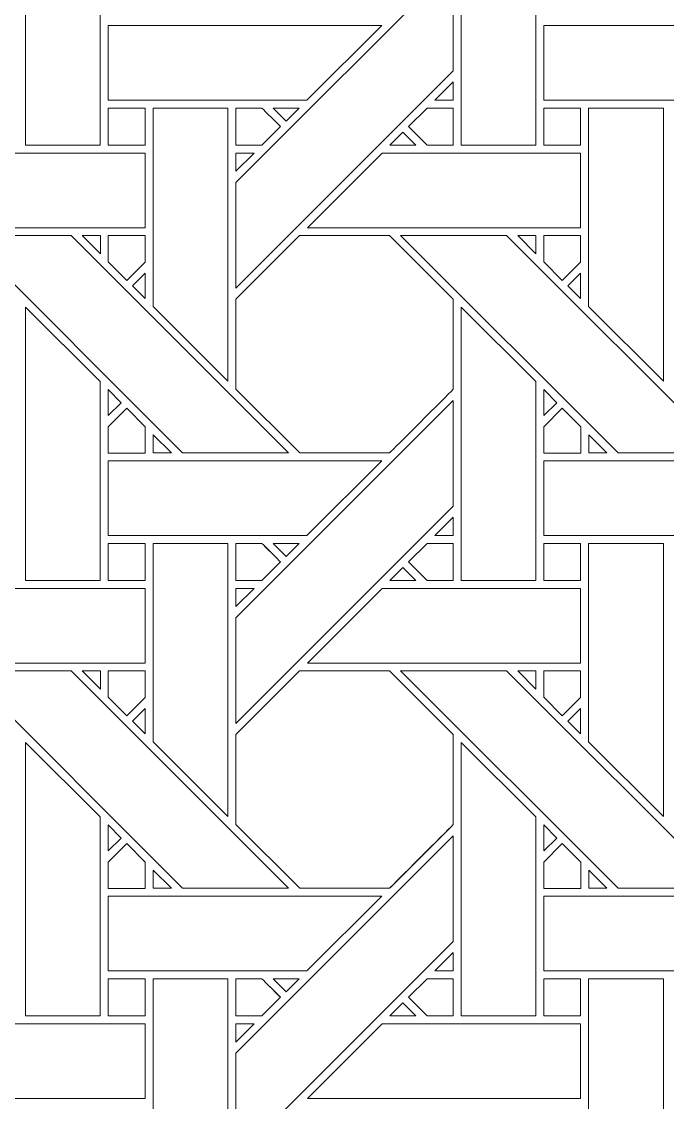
# Model space of a CAD drawing. Header units: inches. Extents: x 8.38 to 16.38, y 5.09 to 13.09.
# Drawn here: x 13.103 to 14.509, y 7.917 to 10.272 of the extents above; entities that cross this region are included whole.
import ezdxf

# ---------------------------------------------------------------- set-up
doc = ezdxf.new("R2010")
doc.units = ezdxf.units.IN
doc.header["$MEASUREMENT"] = 0
doc.layers.add('Design', color=7, linetype='Continuous', lineweight=0)

msp = doc.modelspace()

# ---------------------------------------------------------------- linework, layer by layer
at = {"layer": 'Design'}
for points, knots in [([(12.3829, 13.0948), (10.1737, 13.0948), (8.3829, 11.3039), (8.3829, 9.0948), (8.3829, 6.8856), (10.1737, 5.0948), (12.3829, 5.0948), (14.592, 5.0948), (16.3829, 6.8856), (16.3829, 9.0948), (16.3829, 11.3039), (14.592, 13.0948), (12.3829, 13.0948)], [0, 0, 0, 0, 1, 1, 1, 2, 2, 2, 3, 3, 3, 4, 4, 4, 4]), ([(12.3829, 12.6711), (10.4077, 12.6711), (8.8066, 11.0699), (8.8066, 9.0948), (8.8066, 7.1196), (10.4077, 5.5185), (12.3829, 5.5185), (14.358, 5.5185), (15.9592, 7.1196), (15.9592, 9.0948), (15.9592, 11.0699), (14.358, 12.6711), (12.3829, 12.6711)], [0, 0, 0, 0, 1, 1, 1, 2, 2, 2, 3, 3, 3, 4, 4, 4, 4]), ([(13.1112, 10.0031), (13.1112, 10.0031), (13.1112, 10.599), (13.1112, 10.599), (13.1112, 10.599), (13.274, 10.4368), (13.274, 10.4368), (13.274, 10.4368), (13.274, 10.0031), (13.274, 10.0031), (13.274, 10.0031), (13.1112, 10.0031), (13.1112, 10.0031)], [0, 0, 0, 0, 1, 1, 1, 2, 2, 2, 3, 3, 3, 4, 4, 4, 4]), ([(14.0599, 10.0031), (14.0599, 10.0031), (14.0599, 10.599), (14.0599, 10.599), (14.0599, 10.599), (14.2227, 10.4368), (14.2227, 10.4368), (14.2227, 10.4368), (14.2227, 10.0031), (14.2227, 10.0031), (14.2227, 10.0031), (14.0599, 10.0031), (14.0599, 10.0031)], [0, 0, 0, 0, 1, 1, 1, 2, 2, 2, 3, 3, 3, 4, 4, 4, 4]), ([(14.0428, 10.1654), (14.0428, 10.1654), (13.5691, 9.6917), (13.5691, 9.6917), (13.5691, 9.6917), (13.5691, 9.9218), (13.5691, 9.9218), (13.5691, 9.9218), (14.0428, 10.3954), (14.0428, 10.3954), (14.0428, 10.3954), (14.0428, 10.1654), (14.0428, 10.1654)], [0, 0, 0, 0, 1, 1, 1, 2, 2, 2, 3, 3, 3, 4, 4, 4, 4]), ([(13.887, 10.2639), (13.887, 10.2639), (13.7242, 10.1012), (13.7242, 10.1012), (13.7242, 10.1012), (13.2913, 10.1012), (13.2913, 10.1012), (13.2913, 10.1012), (13.2913, 10.2639), (13.2913, 10.2639), (13.2913, 10.2639), (13.887, 10.2639), (13.887, 10.2639)], [0, 0, 0, 0, 1, 1, 1, 2, 2, 2, 3, 3, 3, 4, 4, 4, 4]), ([(14.24, 10.1012), (14.24, 10.1012), (14.24, 10.2639), (14.24, 10.2639), (14.24, 10.2639), (14.8357, 10.2639), (14.8357, 10.2639), (14.8357, 10.2639), (14.673, 10.1012), (14.673, 10.1012), (14.673, 10.1012), (14.24, 10.1012), (14.24, 10.1012)], [0, 0, 0, 0, 1, 1, 1, 2, 2, 2, 3, 3, 3, 4, 4, 4, 4]), ([(14.003, 10.1012), (14.003, 10.1012), (14.0428, 10.141), (14.0428, 10.141), (14.0428, 10.141), (14.0428, 10.1012), (14.0428, 10.1012), (14.0428, 10.1012), (14.003, 10.1012), (14.003, 10.1012)], [0, 0, 0, 0, 1, 1, 1, 2, 2, 2, 3, 3, 3, 3]), ([(13.2913, 10.0839), (13.2913, 10.0839), (13.3715, 10.0839), (13.3715, 10.0839), (13.3715, 10.0839), (13.3715, 10.0031), (13.3715, 10.0031), (13.3715, 10.0031), (13.2913, 10.0031), (13.2913, 10.0031), (13.2913, 10.0031), (13.2913, 10.0839), (13.2913, 10.0839)], [0, 0, 0, 0, 1, 1, 1, 2, 2, 2, 3, 3, 3, 4, 4, 4, 4]), ([(13.3715, 10.0839), (13.3715, 10.0839), (13.3715, 10.0031), (13.3715, 10.0031), (13.3715, 10.0031), (13.2913, 10.0031), (13.2913, 10.0031), (13.2913, 10.0031), (13.2913, 10.0839), (13.2913, 10.0839), (13.2913, 10.0839), (13.3715, 10.0839), (13.3715, 10.0839)], [0, 0, 0, 0, 1, 1, 1, 2, 2, 2, 3, 3, 3, 4, 4, 4, 4]), ([(13.3891, 9.6517), (13.3891, 9.6517), (13.3891, 10.0839), (13.3891, 10.0839), (13.3891, 10.0839), (13.552, 10.0839), (13.552, 10.0839), (13.552, 10.0839), (13.552, 9.4888), (13.552, 9.4888), (13.552, 9.4888), (13.3891, 9.6517), (13.3891, 9.6517)], [0, 0, 0, 0, 1, 1, 1, 2, 2, 2, 3, 3, 3, 4, 4, 4, 4]), ([(13.6262, 10.0839), (13.6313, 10.0788), (13.6621, 10.048), (13.6665, 10.0436), (13.6665, 10.0436), (13.6261, 10.0032), (13.6261, 10.0032), (13.6261, 10.0032), (13.5691, 10.0032), (13.5691, 10.0032), (13.5691, 10.0032), (13.5691, 10.0839), (13.5691, 10.0839), (13.5691, 10.0839), (13.6262, 10.0839), (13.6262, 10.0839)], [0, 0, 0, 0, 1, 1, 1, 2, 2, 2, 3, 3, 3, 4, 4, 4, 5, 5, 5, 5]), ([(13.6665, 10.0436), (13.6665, 10.0436), (13.6261, 10.0032), (13.6261, 10.0032), (13.6261, 10.0032), (13.5691, 10.0032), (13.5691, 10.0032), (13.5691, 10.0032), (13.5691, 10.0839), (13.5691, 10.0839), (13.5691, 10.0839), (13.6262, 10.0839), (13.6262, 10.0839), (13.6313, 10.0788), (13.6621, 10.048), (13.6665, 10.0436)], [0, 0, 0, 0, 1, 1, 1, 2, 2, 2, 3, 3, 3, 4, 4, 4, 5, 5, 5, 5]), ([(13.6505, 10.0839), (13.6505, 10.0839), (13.707, 10.0839), (13.707, 10.0839), (13.707, 10.0839), (13.6787, 10.0557), (13.6787, 10.0557), (13.6787, 10.0557), (13.6505, 10.0839), (13.6505, 10.0839)], [0, 0, 0, 0, 1, 1, 1, 2, 2, 2, 3, 3, 3, 3]), ([(13.9857, 10.0031), (13.9857, 10.0031), (13.9453, 10.0435), (13.9453, 10.0435), (13.9453, 10.0435), (13.9858, 10.084), (13.9858, 10.084), (13.9858, 10.084), (14.0428, 10.084), (14.0428, 10.084), (14.0428, 10.084), (14.0428, 10.0031), (14.0428, 10.0031), (14.0428, 10.0031), (13.9857, 10.0031), (13.9857, 10.0031)], [0, 0, 0, 0, 1, 1, 1, 2, 2, 2, 3, 3, 3, 4, 4, 4, 5, 5, 5, 5]), ([(14.0428, 10.0031), (14.0428, 10.0031), (13.9857, 10.0031), (13.9857, 10.0031), (13.9857, 10.0031), (13.9453, 10.0435), (13.9453, 10.0435), (13.9453, 10.0435), (13.9858, 10.084), (13.9858, 10.084), (13.9858, 10.084), (14.0428, 10.084), (14.0428, 10.084), (14.0428, 10.084), (14.0428, 10.0031), (14.0428, 10.0031)], [0, 0, 0, 0, 1, 1, 1, 2, 2, 2, 3, 3, 3, 4, 4, 4, 5, 5, 5, 5]), ([(14.24, 10.0839), (14.24, 10.0839), (14.3203, 10.0839), (14.3203, 10.0839), (14.3203, 10.0839), (14.3203, 10.0031), (14.3203, 10.0031), (14.3203, 10.0031), (14.24, 10.0031), (14.24, 10.0031), (14.24, 10.0031), (14.24, 10.0839), (14.24, 10.0839)], [0, 0, 0, 0, 1, 1, 1, 2, 2, 2, 3, 3, 3, 4, 4, 4, 4]), ([(14.24, 10.0031), (14.24, 10.0031), (14.24, 10.0839), (14.24, 10.0839), (14.24, 10.0839), (14.3203, 10.0839), (14.3203, 10.0839), (14.3203, 10.0839), (14.3203, 10.0031), (14.3203, 10.0031), (14.3203, 10.0031), (14.24, 10.0031), (14.24, 10.0031)], [0, 0, 0, 0, 1, 1, 1, 2, 2, 2, 3, 3, 3, 4, 4, 4, 4]), ([(14.5007, 9.4888), (14.5007, 9.4888), (14.3378, 9.6517), (14.3378, 9.6517), (14.3378, 9.6517), (14.3378, 10.0839), (14.3378, 10.0839), (14.3378, 10.0839), (14.5007, 10.0839), (14.5007, 10.0839), (14.5007, 10.0839), (14.5007, 9.4888), (14.5007, 9.4888)], [0, 0, 0, 0, 1, 1, 1, 2, 2, 2, 3, 3, 3, 4, 4, 4, 4]), ([(13.905, 10.0031), (13.905, 10.0031), (13.9332, 10.0314), (13.9332, 10.0314), (13.9332, 10.0314), (13.9615, 10.0031), (13.9615, 10.0031), (13.9615, 10.0031), (13.905, 10.0031), (13.905, 10.0031)], [0, 0, 0, 0, 1, 1, 1, 2, 2, 2, 3, 3, 3, 3]), ([(13.3715, 9.986), (13.3715, 9.986), (13.3715, 9.8232), (13.3715, 9.8232), (13.3715, 9.8232), (12.7762, 9.8232), (12.7762, 9.8232), (12.7762, 9.8232), (12.9391, 9.986), (12.9391, 9.986), (12.9391, 9.986), (13.3715, 9.986), (13.3715, 9.986)], [0, 0, 0, 0, 1, 1, 1, 2, 2, 2, 3, 3, 3, 4, 4, 4, 4]), ([(13.609, 9.986), (13.609, 9.986), (13.5691, 9.9462), (13.5691, 9.9462), (13.5691, 9.9462), (13.5691, 9.986), (13.5691, 9.986), (13.5691, 9.986), (13.609, 9.986), (13.609, 9.986)], [0, 0, 0, 0, 1, 1, 1, 2, 2, 2, 3, 3, 3, 3]), ([(14.3203, 9.986), (14.3203, 9.986), (14.3203, 9.8232), (14.3203, 9.8232), (14.3203, 9.8232), (13.725, 9.8232), (13.725, 9.8232), (13.725, 9.8232), (13.8878, 9.986), (13.8878, 9.986), (13.8878, 9.986), (14.3203, 9.986), (14.3203, 9.986)], [0, 0, 0, 0, 1, 1, 1, 2, 2, 2, 3, 3, 3, 4, 4, 4, 4]), ([(13.6841, 9.3324), (13.6841, 9.3324), (13.4531, 9.3324), (13.4531, 9.3324), (13.4531, 9.3324), (12.9795, 9.8061), (12.9795, 9.8061), (12.9795, 9.8061), (13.2105, 9.8061), (13.2105, 9.8061), (13.2105, 9.8061), (13.6841, 9.3324), (13.6841, 9.3324)], [0, 0, 0, 0, 1, 1, 1, 2, 2, 2, 3, 3, 3, 4, 4, 4, 4]), ([(13.2346, 9.8061), (13.2346, 9.8061), (13.2741, 9.8061), (13.2741, 9.8061), (13.2741, 9.8061), (13.2741, 9.7662), (13.2741, 9.7662), (13.2741, 9.7662), (13.2346, 9.8061), (13.2346, 9.8061)], [0, 0, 0, 0, 1, 1, 1, 2, 2, 2, 3, 3, 3, 3]), ([(13.3715, 9.8061), (13.3715, 9.8061), (13.3715, 9.7485), (13.3715, 9.7485), (13.3715, 9.7485), (13.3316, 9.7085), (13.3316, 9.7085), (13.3316, 9.7085), (13.2913, 9.7489), (13.2913, 9.7489), (13.2913, 9.7489), (13.2913, 9.8061), (13.2913, 9.8061), (13.2913, 9.8061), (13.3715, 9.8061), (13.3715, 9.8061)], [0, 0, 0, 0, 1, 1, 1, 2, 2, 2, 3, 3, 3, 4, 4, 4, 5, 5, 5, 5]), ([(13.3715, 9.7485), (13.3715, 9.7485), (13.3316, 9.7085), (13.3316, 9.7085), (13.3316, 9.7085), (13.2913, 9.7489), (13.2913, 9.7489), (13.2913, 9.7489), (13.2913, 9.8061), (13.2913, 9.8061), (13.2913, 9.8061), (13.3715, 9.8061), (13.3715, 9.8061), (13.3715, 9.8061), (13.3715, 9.7485), (13.3715, 9.7485)], [0, 0, 0, 0, 1, 1, 1, 2, 2, 2, 3, 3, 3, 4, 4, 4, 5, 5, 5, 5]), ([(13.7078, 9.8061), (13.7078, 9.8061), (13.904, 9.8061), (13.904, 9.8061), (13.904, 9.8061), (14.0428, 9.6673), (14.0428, 9.6673), (14.0428, 9.6673), (14.0428, 9.4711), (14.0428, 9.4711), (14.025, 9.4532), (13.9131, 9.3414), (13.9041, 9.3324), (13.9041, 9.3324), (13.7084, 9.3324), (13.7084, 9.3324), (13.7084, 9.3324), (13.5691, 9.4717), (13.5691, 9.4717), (13.5691, 9.4717), (13.5691, 9.6673), (13.5691, 9.6673), (13.5691, 9.6673), (13.7078, 9.8061), (13.7078, 9.8061)], [0, 0, 0, 0, 1, 1, 1, 2, 2, 2, 3, 3, 3, 4, 4, 4, 5, 5, 5, 6, 6, 6, 7, 7, 7, 8, 8, 8, 8]), ([(14.0428, 9.4711), (14.025, 9.4532), (13.9131, 9.3414), (13.9041, 9.3324), (13.9041, 9.3324), (13.7084, 9.3324), (13.7084, 9.3324), (13.7084, 9.3324), (13.5691, 9.4717), (13.5691, 9.4717), (13.5691, 9.4717), (13.5691, 9.6673), (13.5691, 9.6673), (13.5691, 9.6673), (13.7078, 9.8061), (13.7078, 9.8061), (13.7078, 9.8061), (13.904, 9.8061), (13.904, 9.8061), (13.904, 9.8061), (14.0428, 9.6673), (14.0428, 9.6673), (14.0428, 9.6673), (14.0428, 9.4711), (14.0428, 9.4711)], [0, 0, 0, 0, 1, 1, 1, 2, 2, 2, 3, 3, 3, 4, 4, 4, 5, 5, 5, 6, 6, 6, 7, 7, 7, 8, 8, 8, 8]), ([(14.4018, 9.3324), (14.4018, 9.3324), (13.9283, 9.8061), (13.9283, 9.8061), (13.9283, 9.8061), (14.1592, 9.8061), (14.1592, 9.8061), (14.1592, 9.8061), (14.6329, 9.3324), (14.6329, 9.3324), (14.6329, 9.3324), (14.4018, 9.3324), (14.4018, 9.3324)], [0, 0, 0, 0, 1, 1, 1, 2, 2, 2, 3, 3, 3, 4, 4, 4, 4]), ([(14.2228, 9.8061), (14.2228, 9.8061), (14.2228, 9.7662), (14.2228, 9.7662), (14.2228, 9.7662), (14.1833, 9.8061), (14.1833, 9.8061), (14.1833, 9.8061), (14.2228, 9.8061), (14.2228, 9.8061)], [0, 0, 0, 0, 1, 1, 1, 2, 2, 2, 3, 3, 3, 3]), ([(14.3203, 9.8061), (14.3203, 9.8061), (14.3203, 9.7485), (14.3203, 9.7485), (14.3203, 9.7485), (14.2803, 9.7085), (14.2803, 9.7085), (14.2803, 9.7085), (14.24, 9.7489), (14.24, 9.7489), (14.24, 9.7489), (14.24, 9.8061), (14.24, 9.8061), (14.24, 9.8061), (14.3203, 9.8061), (14.3203, 9.8061)], [0, 0, 0, 0, 1, 1, 1, 2, 2, 2, 3, 3, 3, 4, 4, 4, 5, 5, 5, 5]), ([(14.2803, 9.7085), (14.2803, 9.7085), (14.24, 9.7489), (14.24, 9.7489), (14.24, 9.7489), (14.24, 9.8061), (14.24, 9.8061), (14.24, 9.8061), (14.3203, 9.8061), (14.3203, 9.8061), (14.3203, 9.8061), (14.3203, 9.7485), (14.3203, 9.7485), (14.3203, 9.7485), (14.2803, 9.7085), (14.2803, 9.7085)], [0, 0, 0, 0, 1, 1, 1, 2, 2, 2, 3, 3, 3, 4, 4, 4, 5, 5, 5, 5]), ([(13.3715, 9.7242), (13.3715, 9.7242), (13.3715, 9.6691), (13.3715, 9.6691), (13.3715, 9.6691), (13.3438, 9.6964), (13.3438, 9.6964), (13.3438, 9.6964), (13.3715, 9.7242), (13.3715, 9.7242)], [0, 0, 0, 0, 1, 1, 1, 2, 2, 2, 3, 3, 3, 3]), ([(14.3203, 9.7242), (14.3203, 9.7242), (14.3203, 9.6691), (14.3203, 9.6691), (14.3203, 9.6691), (14.2925, 9.6964), (14.2925, 9.6964), (14.2925, 9.6964), (14.3203, 9.7242), (14.3203, 9.7242)], [0, 0, 0, 0, 1, 1, 1, 2, 2, 2, 3, 3, 3, 3]), ([(13.1112, 9.0544), (13.1112, 9.0544), (13.1112, 9.6502), (13.1112, 9.6502), (13.1112, 9.6502), (13.274, 9.4881), (13.274, 9.4881), (13.274, 9.4881), (13.274, 9.0544), (13.274, 9.0544), (13.274, 9.0544), (13.1112, 9.0544), (13.1112, 9.0544)], [0, 0, 0, 0, 1, 1, 1, 2, 2, 2, 3, 3, 3, 4, 4, 4, 4]), ([(14.0599, 9.0544), (14.0599, 9.0544), (14.0599, 9.6503), (14.0599, 9.6503), (14.0599, 9.6503), (14.2227, 9.4881), (14.2227, 9.4881), (14.2227, 9.4881), (14.2227, 9.0544), (14.2227, 9.0544), (14.2227, 9.0544), (14.0599, 9.0544), (14.0599, 9.0544)], [0, 0, 0, 0, 1, 1, 1, 2, 2, 2, 3, 3, 3, 4, 4, 4, 4]), ([(13.2913, 9.4138), (13.2913, 9.4138), (13.2913, 9.4706), (13.2913, 9.4706), (13.2913, 9.4706), (13.3195, 9.442), (13.3195, 9.442), (13.3195, 9.442), (13.2913, 9.4138), (13.2913, 9.4138)], [0, 0, 0, 0, 1, 1, 1, 2, 2, 2, 3, 3, 3, 3]), ([(14.24, 9.4138), (14.24, 9.4138), (14.24, 9.4706), (14.24, 9.4706), (14.24, 9.4706), (14.2682, 9.442), (14.2682, 9.442), (14.2682, 9.442), (14.24, 9.4138), (14.24, 9.4138)], [0, 0, 0, 0, 1, 1, 1, 2, 2, 2, 3, 3, 3, 3]), ([(14.0428, 9.2166), (14.0428, 9.2166), (13.5691, 8.743), (13.5691, 8.743), (13.5691, 8.743), (13.5691, 8.9731), (13.5691, 8.9731), (13.5691, 8.9731), (14.0428, 9.4467), (14.0428, 9.4467), (14.0428, 9.4467), (14.0428, 9.2166), (14.0428, 9.2166)], [0, 0, 0, 0, 1, 1, 1, 2, 2, 2, 3, 3, 3, 4, 4, 4, 4]), ([(13.2913, 9.3322), (13.2913, 9.3322), (13.2913, 9.3895), (13.2913, 9.3895), (13.2913, 9.3895), (13.3316, 9.4298), (13.3316, 9.4298), (13.3316, 9.4298), (13.3719, 9.3895), (13.3719, 9.3895), (13.3719, 9.3895), (13.3719, 9.3322), (13.3719, 9.3322), (13.3719, 9.3322), (13.2913, 9.3322), (13.2913, 9.3322)], [0, 0, 0, 0, 1, 1, 1, 2, 2, 2, 3, 3, 3, 4, 4, 4, 5, 5, 5, 5]), ([(13.2967, 9.3949), (13.2967, 9.3949), (13.3316, 9.4298), (13.3316, 9.4298), (13.3316, 9.4298), (13.3719, 9.3895), (13.3719, 9.3895), (13.3719, 9.3895), (13.3719, 9.3322), (13.3719, 9.3322), (13.3719, 9.3322), (13.2913, 9.3322), (13.2913, 9.3322), (13.2913, 9.3322), (13.2913, 9.3895), (13.2913, 9.3895), (13.2913, 9.3895), (13.2967, 9.3949), (13.2967, 9.3949)], [0, 0, 0, 0, 1, 1, 1, 2, 2, 2, 3, 3, 3, 4, 4, 4, 5, 5, 5, 6, 6, 6, 6]), ([(14.24, 9.3322), (14.24, 9.3322), (14.24, 9.3895), (14.24, 9.3895), (14.24, 9.3895), (14.2803, 9.4298), (14.2803, 9.4298), (14.2803, 9.4298), (14.3207, 9.3895), (14.3207, 9.3895), (14.3207, 9.3895), (14.3207, 9.3322), (14.3207, 9.3322), (14.3207, 9.3322), (14.24, 9.3322), (14.24, 9.3322)], [0, 0, 0, 0, 1, 1, 1, 2, 2, 2, 3, 3, 3, 4, 4, 4, 5, 5, 5, 5]), ([(14.2803, 9.4298), (14.2803, 9.4298), (14.3207, 9.3895), (14.3207, 9.3895), (14.3207, 9.3895), (14.3207, 9.3322), (14.3207, 9.3322), (14.3207, 9.3322), (14.24, 9.3322), (14.24, 9.3322), (14.24, 9.3322), (14.24, 9.3895), (14.24, 9.3895), (14.24, 9.3895), (14.2803, 9.4298), (14.2803, 9.4298)], [0, 0, 0, 0, 1, 1, 1, 2, 2, 2, 3, 3, 3, 4, 4, 4, 5, 5, 5, 5]), ([(13.3892, 9.3324), (13.3892, 9.3324), (13.3892, 9.3722), (13.3892, 9.3722), (13.3892, 9.3722), (13.4289, 9.3324), (13.4289, 9.3324), (13.4289, 9.3324), (13.3892, 9.3324), (13.3892, 9.3324)], [0, 0, 0, 0, 1, 1, 1, 2, 2, 2, 3, 3, 3, 3]), ([(14.3379, 9.3324), (14.3379, 9.3324), (14.3379, 9.3722), (14.3379, 9.3722), (14.3379, 9.3722), (14.3776, 9.3324), (14.3776, 9.3324), (14.3776, 9.3324), (14.3379, 9.3324), (14.3379, 9.3324)], [0, 0, 0, 0, 1, 1, 1, 2, 2, 2, 3, 3, 3, 3]), ([(13.2913, 9.1525), (13.2913, 9.1525), (13.2913, 9.3152), (13.2913, 9.3152), (13.2913, 9.3152), (13.887, 9.3152), (13.887, 9.3152), (13.887, 9.3152), (13.7242, 9.1525), (13.7242, 9.1525), (13.7242, 9.1525), (13.2913, 9.1525), (13.2913, 9.1525)], [0, 0, 0, 0, 1, 1, 1, 2, 2, 2, 3, 3, 3, 4, 4, 4, 4]), ([(14.24, 9.1525), (14.24, 9.1525), (14.24, 9.3152), (14.24, 9.3152), (14.24, 9.3152), (14.8357, 9.3152), (14.8357, 9.3152), (14.8357, 9.3152), (14.673, 9.1525), (14.673, 9.1525), (14.673, 9.1525), (14.24, 9.1525), (14.24, 9.1525)], [0, 0, 0, 0, 1, 1, 1, 2, 2, 2, 3, 3, 3, 4, 4, 4, 4]), ([(14.003, 9.1525), (14.003, 9.1525), (14.0428, 9.1923), (14.0428, 9.1923), (14.0428, 9.1923), (14.0428, 9.1525), (14.0428, 9.1525), (14.0428, 9.1525), (14.003, 9.1525), (14.003, 9.1525)], [0, 0, 0, 0, 1, 1, 1, 2, 2, 2, 3, 3, 3, 3]), ([(13.2913, 9.1352), (13.2913, 9.1352), (13.3715, 9.1352), (13.3715, 9.1352), (13.3715, 9.1352), (13.3715, 9.0544), (13.3715, 9.0544), (13.3715, 9.0544), (13.2913, 9.0544), (13.2913, 9.0544), (13.2913, 9.0544), (13.2913, 9.1352), (13.2913, 9.1352)], [0, 0, 0, 0, 1, 1, 1, 2, 2, 2, 3, 3, 3, 4, 4, 4, 4]), ([(13.2913, 9.0544), (13.2913, 9.0544), (13.2913, 9.1352), (13.2913, 9.1352), (13.2913, 9.1352), (13.3715, 9.1352), (13.3715, 9.1352), (13.3715, 9.1352), (13.3715, 9.0544), (13.3715, 9.0544), (13.3715, 9.0544), (13.2913, 9.0544), (13.2913, 9.0544)], [0, 0, 0, 0, 1, 1, 1, 2, 2, 2, 3, 3, 3, 4, 4, 4, 4]), ([(13.552, 8.5401), (13.552, 8.5401), (13.3891, 8.703), (13.3891, 8.703), (13.3891, 8.703), (13.3891, 9.1352), (13.3891, 9.1352), (13.3891, 9.1352), (13.552, 9.1352), (13.552, 9.1352), (13.552, 9.1352), (13.552, 8.5401), (13.552, 8.5401)], [0, 0, 0, 0, 1, 1, 1, 2, 2, 2, 3, 3, 3, 4, 4, 4, 4]), ([(13.6262, 9.1352), (13.6313, 9.1301), (13.6621, 9.0993), (13.6665, 9.0948), (13.6665, 9.0948), (13.6261, 9.0544), (13.6261, 9.0544), (13.6261, 9.0544), (13.5691, 9.0544), (13.5691, 9.0544), (13.5691, 9.0544), (13.5691, 9.1352), (13.5691, 9.1352), (13.5691, 9.1352), (13.6262, 9.1352), (13.6262, 9.1352)], [0, 0, 0, 0, 1, 1, 1, 2, 2, 2, 3, 3, 3, 4, 4, 4, 5, 5, 5, 5]), ([(13.5691, 9.0544), (13.5691, 9.0544), (13.5691, 9.1352), (13.5691, 9.1352), (13.5691, 9.1352), (13.6262, 9.1352), (13.6262, 9.1352), (13.6317, 9.1298), (13.6625, 9.0989), (13.6665, 9.0948), (13.6665, 9.0948), (13.6261, 9.0544), (13.6261, 9.0544), (13.6261, 9.0544), (13.5691, 9.0544), (13.5691, 9.0544)], [0, 0, 0, 0, 1, 1, 1, 2, 2, 2, 3, 3, 3, 4, 4, 4, 5, 5, 5, 5]), ([(13.6505, 9.1352), (13.6505, 9.1352), (13.707, 9.1352), (13.707, 9.1352), (13.707, 9.1352), (13.6787, 9.107), (13.6787, 9.107), (13.6787, 9.107), (13.6505, 9.1352), (13.6505, 9.1352)], [0, 0, 0, 0, 1, 1, 1, 2, 2, 2, 3, 3, 3, 3]), ([(13.9857, 9.0544), (13.9857, 9.0544), (13.9453, 9.0948), (13.9453, 9.0948), (13.9453, 9.0948), (13.9858, 9.1352), (13.9858, 9.1352), (13.9858, 9.1352), (14.0428, 9.1352), (14.0428, 9.1352), (14.0428, 9.1352), (14.0428, 9.0544), (14.0428, 9.0544), (14.0428, 9.0544), (13.9857, 9.0544), (13.9857, 9.0544)], [0, 0, 0, 0, 1, 1, 1, 2, 2, 2, 3, 3, 3, 4, 4, 4, 5, 5, 5, 5]), ([(14.0428, 9.0544), (14.0428, 9.0544), (13.9857, 9.0544), (13.9857, 9.0544), (13.9857, 9.0544), (13.9453, 9.0948), (13.9453, 9.0948), (13.9453, 9.0948), (13.9858, 9.1352), (13.9858, 9.1352), (13.9858, 9.1352), (14.0428, 9.1352), (14.0428, 9.1352), (14.0428, 9.1352), (14.0428, 9.0544), (14.0428, 9.0544)], [0, 0, 0, 0, 1, 1, 1, 2, 2, 2, 3, 3, 3, 4, 4, 4, 5, 5, 5, 5]), ([(14.24, 9.1352), (14.24, 9.1352), (14.3203, 9.1352), (14.3203, 9.1352), (14.3203, 9.1352), (14.3203, 9.0544), (14.3203, 9.0544), (14.3203, 9.0544), (14.24, 9.0544), (14.24, 9.0544), (14.24, 9.0544), (14.24, 9.1352), (14.24, 9.1352)], [0, 0, 0, 0, 1, 1, 1, 2, 2, 2, 3, 3, 3, 4, 4, 4, 4]), ([(14.24, 9.0544), (14.24, 9.0544), (14.24, 9.1352), (14.24, 9.1352), (14.24, 9.1352), (14.3203, 9.1352), (14.3203, 9.1352), (14.3203, 9.1352), (14.3203, 9.0544), (14.3203, 9.0544), (14.3203, 9.0544), (14.24, 9.0544), (14.24, 9.0544)], [0, 0, 0, 0, 1, 1, 1, 2, 2, 2, 3, 3, 3, 4, 4, 4, 4]), ([(14.5007, 8.5401), (14.5007, 8.5401), (14.3378, 8.703), (14.3378, 8.703), (14.3378, 8.703), (14.3378, 9.1352), (14.3378, 9.1352), (14.3378, 9.1352), (14.5007, 9.1352), (14.5007, 9.1352), (14.5007, 9.1352), (14.5007, 8.5401), (14.5007, 8.5401)], [0, 0, 0, 0, 1, 1, 1, 2, 2, 2, 3, 3, 3, 4, 4, 4, 4]), ([(13.905, 9.0544), (13.905, 9.0544), (13.9332, 9.0827), (13.9332, 9.0827), (13.9332, 9.0827), (13.9615, 9.0544), (13.9615, 9.0544), (13.9615, 9.0544), (13.905, 9.0544), (13.905, 9.0544)], [0, 0, 0, 0, 1, 1, 1, 2, 2, 2, 3, 3, 3, 3]), ([(13.3715, 9.0373), (13.3715, 9.0373), (13.3715, 8.8745), (13.3715, 8.8745), (13.3715, 8.8745), (12.7762, 8.8745), (12.7762, 8.8745), (12.7762, 8.8745), (12.9391, 9.0373), (12.9391, 9.0373), (12.9391, 9.0373), (13.3715, 9.0373), (13.3715, 9.0373)], [0, 0, 0, 0, 1, 1, 1, 2, 2, 2, 3, 3, 3, 4, 4, 4, 4]), ([(13.609, 9.0373), (13.609, 9.0373), (13.5691, 8.9975), (13.5691, 8.9975), (13.5691, 8.9975), (13.5691, 9.0373), (13.5691, 9.0373), (13.5691, 9.0373), (13.609, 9.0373), (13.609, 9.0373)], [0, 0, 0, 0, 1, 1, 1, 2, 2, 2, 3, 3, 3, 3]), ([(14.3203, 9.0373), (14.3203, 9.0373), (14.3203, 8.8745), (14.3203, 8.8745), (14.3203, 8.8745), (13.725, 8.8745), (13.725, 8.8745), (13.725, 8.8745), (13.8878, 9.0373), (13.8878, 9.0373), (13.8878, 9.0373), (14.3203, 9.0373), (14.3203, 9.0373)], [0, 0, 0, 0, 1, 1, 1, 2, 2, 2, 3, 3, 3, 4, 4, 4, 4]), ([(13.4531, 8.3837), (13.4531, 8.3837), (12.9795, 8.8573), (12.9795, 8.8573), (12.9795, 8.8573), (13.2105, 8.8573), (13.2105, 8.8573), (13.2105, 8.8573), (13.6841, 8.3837), (13.6841, 8.3837), (13.6841, 8.3837), (13.4531, 8.3837), (13.4531, 8.3837)], [0, 0, 0, 0, 1, 1, 1, 2, 2, 2, 3, 3, 3, 4, 4, 4, 4]), ([(13.2741, 8.8573), (13.2741, 8.8573), (13.2741, 8.8175), (13.2741, 8.8175), (13.2741, 8.8175), (13.2346, 8.8573), (13.2346, 8.8573), (13.2346, 8.8573), (13.2741, 8.8573), (13.2741, 8.8573)], [0, 0, 0, 0, 1, 1, 1, 2, 2, 2, 3, 3, 3, 3]), ([(13.3715, 8.8573), (13.3715, 8.8573), (13.3715, 8.7997), (13.3715, 8.7997), (13.3715, 8.7997), (13.3316, 8.7598), (13.3316, 8.7598), (13.3316, 8.7598), (13.2913, 8.8001), (13.2913, 8.8001), (13.2913, 8.8001), (13.2913, 8.8573), (13.2913, 8.8573), (13.2913, 8.8573), (13.3715, 8.8573), (13.3715, 8.8573)], [0, 0, 0, 0, 1, 1, 1, 2, 2, 2, 3, 3, 3, 4, 4, 4, 5, 5, 5, 5]), ([(13.3316, 8.7598), (13.3316, 8.7598), (13.2913, 8.8001), (13.2913, 8.8001), (13.2913, 8.8001), (13.2913, 8.8573), (13.2913, 8.8573), (13.2913, 8.8573), (13.3715, 8.8573), (13.3715, 8.8573), (13.3715, 8.8573), (13.3715, 8.7997), (13.3715, 8.7997), (13.3715, 8.7997), (13.3316, 8.7598), (13.3316, 8.7598)], [0, 0, 0, 0, 1, 1, 1, 2, 2, 2, 3, 3, 3, 4, 4, 4, 5, 5, 5, 5]), ([(13.7078, 8.8573), (13.7078, 8.8573), (13.904, 8.8573), (13.904, 8.8573), (13.904, 8.8573), (14.0428, 8.7186), (14.0428, 8.7186), (14.0428, 8.7186), (14.0428, 8.5224), (14.0428, 8.5224), (14.025, 8.5045), (13.9131, 8.3927), (13.9041, 8.3837), (13.9041, 8.3837), (13.7084, 8.3837), (13.7084, 8.3837), (13.7084, 8.3837), (13.5691, 8.5229), (13.5691, 8.5229), (13.5691, 8.5229), (13.5691, 8.7186), (13.5691, 8.7186), (13.5691, 8.7186), (13.7078, 8.8573), (13.7078, 8.8573)], [0, 0, 0, 0, 1, 1, 1, 2, 2, 2, 3, 3, 3, 4, 4, 4, 5, 5, 5, 6, 6, 6, 7, 7, 7, 8, 8, 8, 8]), ([(14.0428, 8.5224), (14.0243, 8.5038), (13.9125, 8.3922), (13.9041, 8.3837), (13.9041, 8.3837), (13.7084, 8.3837), (13.7084, 8.3837), (13.7084, 8.3837), (13.5691, 8.5229), (13.5691, 8.5229), (13.5691, 8.5229), (13.5691, 8.7186), (13.5691, 8.7186), (13.5691, 8.7186), (13.7078, 8.8573), (13.7078, 8.8573), (13.7078, 8.8573), (13.904, 8.8573), (13.904, 8.8573), (13.904, 8.8573), (14.0428, 8.7186), (14.0428, 8.7186), (14.0428, 8.7186), (14.0428, 8.5224), (14.0428, 8.5224)], [0, 0, 0, 0, 1, 1, 1, 2, 2, 2, 3, 3, 3, 4, 4, 4, 5, 5, 5, 6, 6, 6, 7, 7, 7, 8, 8, 8, 8]), ([(14.4018, 8.3837), (14.4018, 8.3837), (13.9283, 8.8573), (13.9283, 8.8573), (13.9283, 8.8573), (14.1592, 8.8573), (14.1592, 8.8573), (14.1592, 8.8573), (14.6329, 8.3837), (14.6329, 8.3837), (14.6329, 8.3837), (14.4018, 8.3837), (14.4018, 8.3837)], [0, 0, 0, 0, 1, 1, 1, 2, 2, 2, 3, 3, 3, 4, 4, 4, 4]), ([(14.2228, 8.8573), (14.2228, 8.8573), (14.2228, 8.8175), (14.2228, 8.8175), (14.2228, 8.8175), (14.1833, 8.8573), (14.1833, 8.8573), (14.1833, 8.8573), (14.2228, 8.8573), (14.2228, 8.8573)], [0, 0, 0, 0, 1, 1, 1, 2, 2, 2, 3, 3, 3, 3]), ([(14.3203, 8.8573), (14.3203, 8.8573), (14.3203, 8.7997), (14.3203, 8.7997), (14.3203, 8.7997), (14.2803, 8.7598), (14.2803, 8.7598), (14.2803, 8.7598), (14.24, 8.8001), (14.24, 8.8001), (14.24, 8.8001), (14.24, 8.8573), (14.24, 8.8573), (14.24, 8.8573), (14.3203, 8.8573), (14.3203, 8.8573)], [0, 0, 0, 0, 1, 1, 1, 2, 2, 2, 3, 3, 3, 4, 4, 4, 5, 5, 5, 5]), ([(14.2803, 8.7598), (14.2803, 8.7598), (14.24, 8.8001), (14.24, 8.8001), (14.24, 8.8001), (14.24, 8.8573), (14.24, 8.8573), (14.24, 8.8573), (14.3203, 8.8573), (14.3203, 8.8573), (14.3203, 8.8573), (14.3203, 8.7997), (14.3203, 8.7997), (14.3203, 8.7997), (14.2803, 8.7598), (14.2803, 8.7598)], [0, 0, 0, 0, 1, 1, 1, 2, 2, 2, 3, 3, 3, 4, 4, 4, 5, 5, 5, 5]), ([(13.3715, 8.7755), (13.3715, 8.7755), (13.3715, 8.7203), (13.3715, 8.7203), (13.3715, 8.7203), (13.3438, 8.7477), (13.3438, 8.7477), (13.3438, 8.7477), (13.3715, 8.7755), (13.3715, 8.7755)], [0, 0, 0, 0, 1, 1, 1, 2, 2, 2, 3, 3, 3, 3]), ([(14.3203, 8.7755), (14.3203, 8.7755), (14.3203, 8.7203), (14.3203, 8.7203), (14.3203, 8.7203), (14.2925, 8.7477), (14.2925, 8.7477), (14.2925, 8.7477), (14.3203, 8.7755), (14.3203, 8.7755)], [0, 0, 0, 0, 1, 1, 1, 2, 2, 2, 3, 3, 3, 3]), ([(13.1112, 8.1057), (13.1112, 8.1057), (13.1112, 8.7015), (13.1112, 8.7015), (13.1112, 8.7015), (13.274, 8.5394), (13.274, 8.5394), (13.274, 8.5394), (13.274, 8.1057), (13.274, 8.1057), (13.274, 8.1057), (13.1112, 8.1057), (13.1112, 8.1057)], [0, 0, 0, 0, 1, 1, 1, 2, 2, 2, 3, 3, 3, 4, 4, 4, 4]), ([(14.0599, 8.1057), (14.0599, 8.1057), (14.0599, 8.7015), (14.0599, 8.7015), (14.0599, 8.7015), (14.2227, 8.5394), (14.2227, 8.5394), (14.2227, 8.5394), (14.2227, 8.1057), (14.2227, 8.1057), (14.2227, 8.1057), (14.0599, 8.1057), (14.0599, 8.1057)], [0, 0, 0, 0, 1, 1, 1, 2, 2, 2, 3, 3, 3, 4, 4, 4, 4]), ([(13.2913, 8.4651), (13.2913, 8.4651), (13.2913, 8.5219), (13.2913, 8.5219), (13.2913, 8.5219), (13.3195, 8.4933), (13.3195, 8.4933), (13.3195, 8.4933), (13.2913, 8.4651), (13.2913, 8.4651)], [0, 0, 0, 0, 1, 1, 1, 2, 2, 2, 3, 3, 3, 3]), ([(14.24, 8.4651), (14.24, 8.4651), (14.24, 8.5219), (14.24, 8.5219), (14.24, 8.5219), (14.2682, 8.4933), (14.2682, 8.4933), (14.2682, 8.4933), (14.24, 8.4651), (14.24, 8.4651)], [0, 0, 0, 0, 1, 1, 1, 2, 2, 2, 3, 3, 3, 3]), ([(13.2913, 8.3834), (13.2913, 8.3834), (13.2913, 8.4407), (13.2913, 8.4407), (13.2913, 8.4407), (13.3316, 8.4811), (13.3316, 8.4811), (13.3316, 8.4811), (13.3719, 8.4407), (13.3719, 8.4407), (13.3719, 8.4407), (13.3719, 8.3834), (13.3719, 8.3834), (13.3719, 8.3834), (13.2913, 8.3834), (13.2913, 8.3834)], [0, 0, 0, 0, 1, 1, 1, 2, 2, 2, 3, 3, 3, 4, 4, 4, 5, 5, 5, 5]), ([(13.3316, 8.4811), (13.3316, 8.4811), (13.3719, 8.4407), (13.3719, 8.4407), (13.3719, 8.4407), (13.3719, 8.3834), (13.3719, 8.3834), (13.3719, 8.3834), (13.2913, 8.3834), (13.2913, 8.3834), (13.2913, 8.3834), (13.2913, 8.4407), (13.2913, 8.4407), (13.2913, 8.4407), (13.3316, 8.4811), (13.3316, 8.4811)], [0, 0, 0, 0, 1, 1, 1, 2, 2, 2, 3, 3, 3, 4, 4, 4, 5, 5, 5, 5]), ([(14.0428, 8.2679), (14.0428, 8.2679), (13.5691, 7.7943), (13.5691, 7.7943), (13.5691, 7.7943), (13.5691, 8.0244), (13.5691, 8.0244), (13.5691, 8.0244), (14.0428, 8.498), (14.0428, 8.498), (14.0428, 8.498), (14.0428, 8.2679), (14.0428, 8.2679)], [0, 0, 0, 0, 1, 1, 1, 2, 2, 2, 3, 3, 3, 4, 4, 4, 4]), ([(14.24, 8.3834), (14.24, 8.3834), (14.24, 8.4407), (14.24, 8.4407), (14.24, 8.4407), (14.2803, 8.4811), (14.2803, 8.4811), (14.2803, 8.4811), (14.3207, 8.4407), (14.3207, 8.4407), (14.3207, 8.4407), (14.3207, 8.3834), (14.3207, 8.3834), (14.3207, 8.3834), (14.24, 8.3834), (14.24, 8.3834)], [0, 0, 0, 0, 1, 1, 1, 2, 2, 2, 3, 3, 3, 4, 4, 4, 5, 5, 5, 5]), ([(14.2803, 8.4811), (14.2803, 8.4811), (14.3207, 8.4407), (14.3207, 8.4407), (14.3207, 8.4407), (14.3207, 8.3834), (14.3207, 8.3834), (14.3207, 8.3834), (14.24, 8.3834), (14.24, 8.3834), (14.24, 8.3834), (14.24, 8.4407), (14.24, 8.4407), (14.24, 8.4407), (14.2803, 8.4811), (14.2803, 8.4811)], [0, 0, 0, 0, 1, 1, 1, 2, 2, 2, 3, 3, 3, 4, 4, 4, 5, 5, 5, 5]), ([(13.3892, 8.3837), (13.3892, 8.3837), (13.3892, 8.4235), (13.3892, 8.4235), (13.3892, 8.4235), (13.4289, 8.3837), (13.4289, 8.3837), (13.4289, 8.3837), (13.3892, 8.3837), (13.3892, 8.3837)], [0, 0, 0, 0, 1, 1, 1, 2, 2, 2, 3, 3, 3, 3]), ([(14.3379, 8.3837), (14.3379, 8.3837), (14.3379, 8.4235), (14.3379, 8.4235), (14.3379, 8.4235), (14.3776, 8.3837), (14.3776, 8.3837), (14.3776, 8.3837), (14.3379, 8.3837), (14.3379, 8.3837)], [0, 0, 0, 0, 1, 1, 1, 2, 2, 2, 3, 3, 3, 3]), ([(13.2913, 8.2037), (13.2913, 8.2037), (13.2913, 8.3664), (13.2913, 8.3664), (13.2913, 8.3664), (13.887, 8.3664), (13.887, 8.3664), (13.887, 8.3664), (13.7242, 8.2037), (13.7242, 8.2037), (13.7242, 8.2037), (13.2913, 8.2037), (13.2913, 8.2037)], [0, 0, 0, 0, 1, 1, 1, 2, 2, 2, 3, 3, 3, 4, 4, 4, 4]), ([(14.24, 8.2037), (14.24, 8.2037), (14.24, 8.3664), (14.24, 8.3664), (14.24, 8.3664), (14.8357, 8.3664), (14.8357, 8.3664), (14.8357, 8.3664), (14.673, 8.2037), (14.673, 8.2037), (14.673, 8.2037), (14.24, 8.2037), (14.24, 8.2037)], [0, 0, 0, 0, 1, 1, 1, 2, 2, 2, 3, 3, 3, 4, 4, 4, 4]), ([(14.003, 8.2038), (14.003, 8.2038), (14.0428, 8.2435), (14.0428, 8.2435), (14.0428, 8.2435), (14.0428, 8.2038), (14.0428, 8.2038), (14.0428, 8.2038), (14.003, 8.2038), (14.003, 8.2038)], [0, 0, 0, 0, 1, 1, 1, 2, 2, 2, 3, 3, 3, 3]), ([(13.2913, 8.1865), (13.2913, 8.1865), (13.3715, 8.1865), (13.3715, 8.1865), (13.3715, 8.1865), (13.3715, 8.1057), (13.3715, 8.1057), (13.3715, 8.1057), (13.2913, 8.1057), (13.2913, 8.1057), (13.2913, 8.1057), (13.2913, 8.1865), (13.2913, 8.1865)], [0, 0, 0, 0, 1, 1, 1, 2, 2, 2, 3, 3, 3, 4, 4, 4, 4]), ([(13.2913, 8.1057), (13.2913, 8.1057), (13.2913, 8.1865), (13.2913, 8.1865), (13.2913, 8.1865), (13.3715, 8.1865), (13.3715, 8.1865), (13.3715, 8.1865), (13.3715, 8.1057), (13.3715, 8.1057), (13.3715, 8.1057), (13.2913, 8.1057), (13.2913, 8.1057)], [0, 0, 0, 0, 1, 1, 1, 2, 2, 2, 3, 3, 3, 4, 4, 4, 4]), ([(13.552, 8.1865), (13.552, 8.1865), (13.552, 7.5914), (13.552, 7.5914), (13.552, 7.5914), (13.3891, 7.7543), (13.3891, 7.7543), (13.3891, 7.7543), (13.3891, 8.1865), (13.3891, 8.1865), (13.3891, 8.1865), (13.552, 8.1865), (13.552, 8.1865)], [0, 0, 0, 0, 1, 1, 1, 2, 2, 2, 3, 3, 3, 4, 4, 4, 4]), ([(13.6262, 8.1865), (13.6313, 8.1813), (13.6621, 8.1505), (13.6665, 8.1461), (13.6665, 8.1461), (13.6261, 8.1057), (13.6261, 8.1057), (13.6261, 8.1057), (13.5691, 8.1057), (13.5691, 8.1057), (13.5691, 8.1057), (13.5691, 8.1865), (13.5691, 8.1865), (13.5691, 8.1865), (13.6262, 8.1865), (13.6262, 8.1865)], [0, 0, 0, 0, 1, 1, 1, 2, 2, 2, 3, 3, 3, 4, 4, 4, 5, 5, 5, 5]), ([(13.5691, 8.1057), (13.5691, 8.1057), (13.5691, 8.1865), (13.5691, 8.1865), (13.5691, 8.1865), (13.6262, 8.1865), (13.6262, 8.1865), (13.6316, 8.1811), (13.6665, 8.1461), (13.6665, 8.1461), (13.6665, 8.1461), (13.6261, 8.1057), (13.6261, 8.1057), (13.6261, 8.1057), (13.5691, 8.1057), (13.5691, 8.1057)], [0, 0, 0, 0, 1, 1, 1, 2, 2, 2, 3, 3, 3, 4, 4, 4, 5, 5, 5, 5]), ([(13.6505, 8.1865), (13.6505, 8.1865), (13.707, 8.1865), (13.707, 8.1865), (13.707, 8.1865), (13.6787, 8.1583), (13.6787, 8.1583), (13.6787, 8.1583), (13.6505, 8.1865), (13.6505, 8.1865)], [0, 0, 0, 0, 1, 1, 1, 2, 2, 2, 3, 3, 3, 3]), ([(13.9857, 8.1057), (13.9857, 8.1057), (13.9453, 8.1461), (13.9453, 8.1461), (13.9453, 8.1461), (13.9858, 8.1865), (13.9858, 8.1865), (13.9858, 8.1865), (14.0428, 8.1865), (14.0428, 8.1865), (14.0428, 8.1865), (14.0428, 8.1057), (14.0428, 8.1057), (14.0428, 8.1057), (13.9857, 8.1057), (13.9857, 8.1057)], [0, 0, 0, 0, 1, 1, 1, 2, 2, 2, 3, 3, 3, 4, 4, 4, 5, 5, 5, 5]), ([(13.9453, 8.1461), (13.9453, 8.1461), (13.9858, 8.1865), (13.9858, 8.1865), (13.9858, 8.1865), (14.0428, 8.1865), (14.0428, 8.1865), (14.0428, 8.1865), (14.0428, 8.1057), (14.0428, 8.1057), (14.0428, 8.1057), (13.9857, 8.1057), (13.9857, 8.1057), (13.9857, 8.1057), (13.9453, 8.1461), (13.9453, 8.1461)], [0, 0, 0, 0, 1, 1, 1, 2, 2, 2, 3, 3, 3, 4, 4, 4, 5, 5, 5, 5]), ([(14.24, 8.1865), (14.24, 8.1865), (14.3203, 8.1865), (14.3203, 8.1865), (14.3203, 8.1865), (14.3203, 8.1057), (14.3203, 8.1057), (14.3203, 8.1057), (14.24, 8.1057), (14.24, 8.1057), (14.24, 8.1057), (14.24, 8.1865), (14.24, 8.1865)], [0, 0, 0, 0, 1, 1, 1, 2, 2, 2, 3, 3, 3, 4, 4, 4, 4]), ([(14.24, 8.1057), (14.24, 8.1057), (14.24, 8.1865), (14.24, 8.1865), (14.24, 8.1865), (14.3203, 8.1865), (14.3203, 8.1865), (14.3203, 8.1865), (14.3203, 8.1057), (14.3203, 8.1057), (14.3203, 8.1057), (14.24, 8.1057), (14.24, 8.1057)], [0, 0, 0, 0, 1, 1, 1, 2, 2, 2, 3, 3, 3, 4, 4, 4, 4]), ([(14.5007, 8.1865), (14.5007, 8.1865), (14.5007, 7.5914), (14.5007, 7.5914), (14.5007, 7.5914), (14.3378, 7.7543), (14.3378, 7.7543), (14.3378, 7.7543), (14.3378, 8.1865), (14.3378, 8.1865), (14.3378, 8.1865), (14.5007, 8.1865), (14.5007, 8.1865)], [0, 0, 0, 0, 1, 1, 1, 2, 2, 2, 3, 3, 3, 4, 4, 4, 4]), ([(13.9615, 8.1057), (13.9615, 8.1057), (13.905, 8.1057), (13.905, 8.1057), (13.905, 8.1057), (13.9332, 8.1339), (13.9332, 8.1339), (13.9332, 8.1339), (13.9615, 8.1057), (13.9615, 8.1057)], [0, 0, 0, 0, 1, 1, 1, 2, 2, 2, 3, 3, 3, 3]), ([(12.7762, 7.9257), (12.7762, 7.9257), (12.9391, 8.0885), (12.9391, 8.0885), (12.9391, 8.0885), (13.3715, 8.0885), (13.3715, 8.0885), (13.3715, 8.0885), (13.3715, 7.9257), (13.3715, 7.9257), (13.3715, 7.9257), (12.7762, 7.9257), (12.7762, 7.9257)], [0, 0, 0, 0, 1, 1, 1, 2, 2, 2, 3, 3, 3, 4, 4, 4, 4]), ([(13.609, 8.0885), (13.609, 8.0885), (13.5691, 8.0487), (13.5691, 8.0487), (13.5691, 8.0487), (13.5691, 8.0885), (13.5691, 8.0885), (13.5691, 8.0885), (13.609, 8.0885), (13.609, 8.0885)], [0, 0, 0, 0, 1, 1, 1, 2, 2, 2, 3, 3, 3, 3]), ([(13.725, 7.9257), (13.725, 7.9257), (13.8878, 8.0885), (13.8878, 8.0885), (13.8878, 8.0885), (14.3203, 8.0885), (14.3203, 8.0885), (14.3203, 8.0885), (14.3203, 7.9257), (14.3203, 7.9257), (14.3203, 7.9257), (13.725, 7.9257), (13.725, 7.9257)], [0, 0, 0, 0, 1, 1, 1, 2, 2, 2, 3, 3, 3, 4, 4, 4, 4])]:
    msp.add_open_spline(points, degree=3, knots=knots, dxfattribs=at)

doc.saveas('drawing.dxf')
